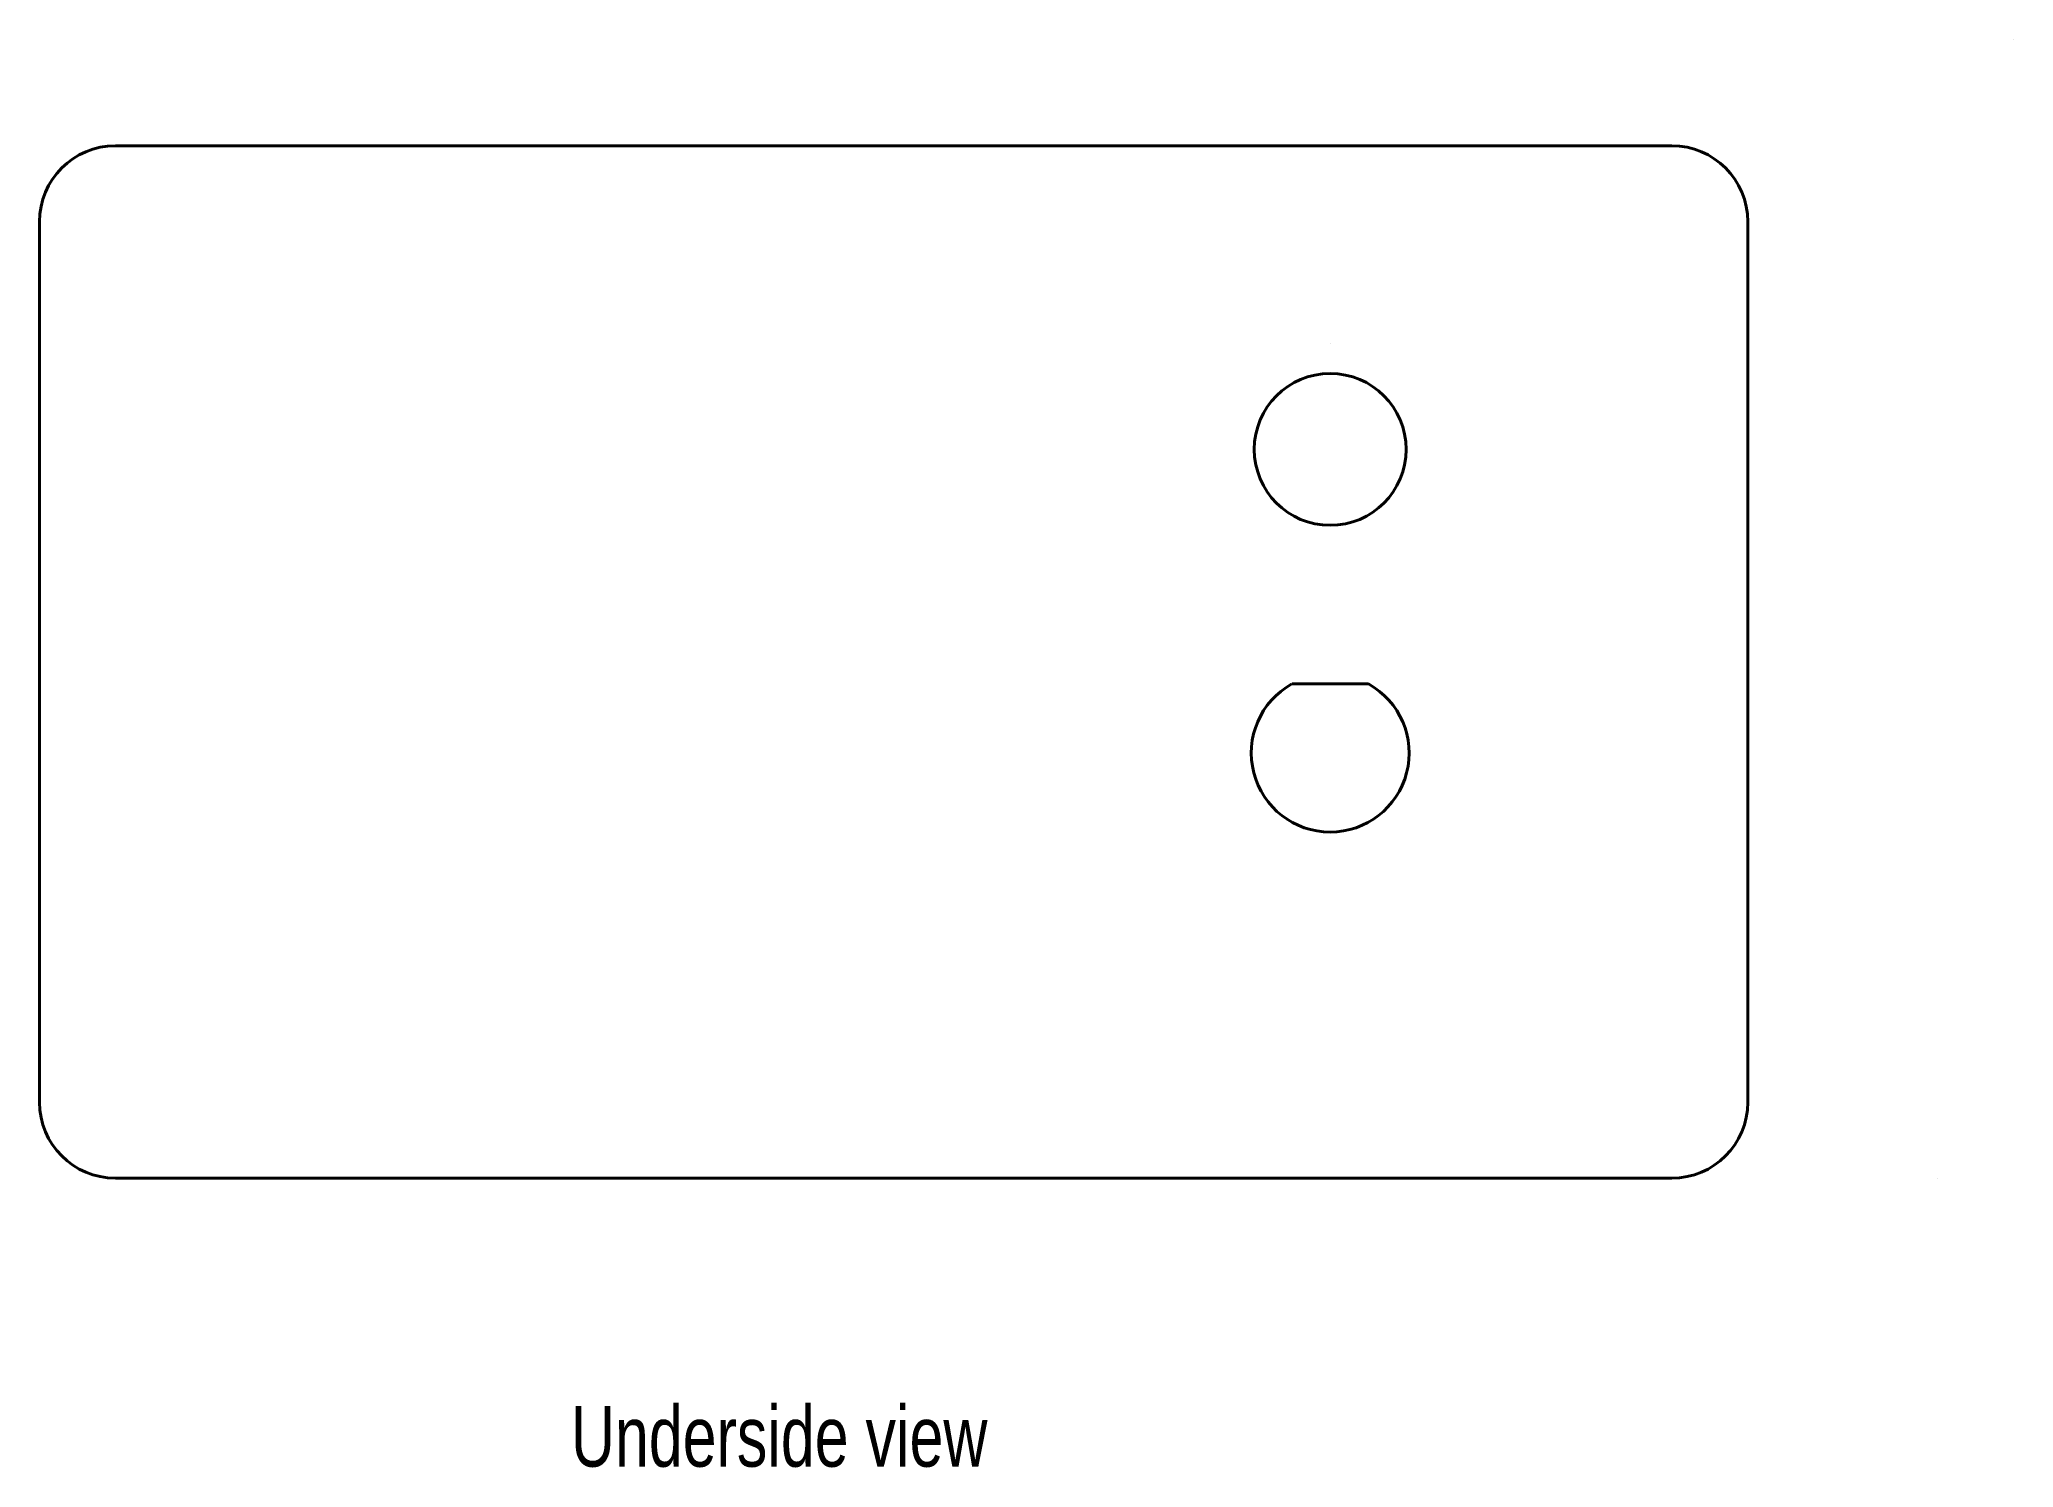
# Model space of a CAD drawing. Header units: millimetres. Extents: x 0 to 260, y -38 to 150.
import ezdxf

# ---------------------------------------------------------------- set-up
doc = ezdxf.new("R2010")
doc.units = ezdxf.units.MM
doc.layers.get('0').update_dxf_attribs({"linetype": 'CONTINUOUS', "lineweight": 40})
doc.layers.add('dimension', color=7, linetype='CONTINUOUS', lineweight=13)
doc.styles.get("Standard").update_dxf_attribs({"font": 'txt', "width": 0.75})

msp = doc.modelspace()

# ---------------------------------------------------------------- linework, layer by layer
for p, q in [((260, 150), (260, 150)), ((215, 136), (10, 136)), ((0, 126), (0, 10)), ((225, 10), (225, 126)), ((170, 110), (170, 110)), ((164.97, 65.1), (175.03, 65.1)), ((10, 0), (215, 0)), ((250, 0), (250, 0))]:
    msp.add_line(p, q)
for centre, radius in [((170, 96), 10), ((114.75, 40.53), 0)]:
    msp.add_circle(centre, radius)
for centre, radius, start, end in [((10, 126), 10, 90, 180), ((215, 126), 10, 0, 90), ((170, 56), 10.4, 118.955, 61.045), ((10, 10), 10, 180, 270), ((215, 10), 10, 270, 0)]:
    msp.add_arc(centre, radius, start, end)

# ---------------------------------------------------------------- texts
at = {"layer": 'dimension', "insert": (70, -30), "char_height": 8, "width": 100, "attachment_point": 1}
msp.add_mtext('Underside view', dxfattribs=at)

doc.saveas('drawing.dxf')
